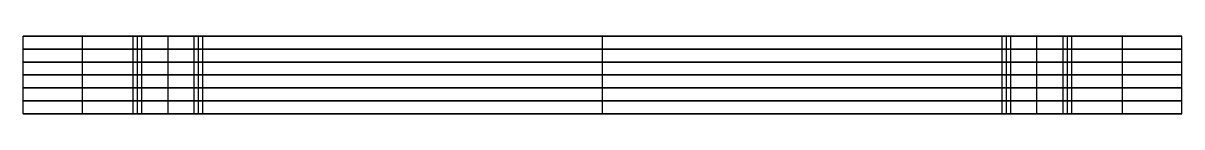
# Model space of a CAD drawing. Header units: millimetres. Extents: x -39624 to -38824, y -52464 to -52410.
import ezdxf

# ---------------------------------------------------------------- set-up
doc = ezdxf.new("R2010")
doc.units = ezdxf.units.MM
doc.layers.add('Lintels', color=7, linetype='Continuous', true_color=0xbf3fff)

# ---------------------------------------------------------------- blocks, each defined once
blk = doc.blocks.new('250_lintel_0_6')
at = {"layer": 'Lintels'}
for p, q in [((-800, 18, 156.26), (0, 18, 156.26)), ((-400, 0, 0), (-400, 18, 0)), ((-400, 0, 312.52), (-400, 18, 312.52)), ((-400, 18, 312.52), (-400, 18, 0)), ((-800, 9, 312.52), (0, 9, 312.52)), ((-118, 9, 0), (-682, 9, 0)), ((-800, 0, 156.26), (0, 0, 156.26)), ((-400, 0, 312.52), (-400, 0, 0))]:
    blk.add_line(p, q, dxfattribs=at)
for points in [[(-800, 0, 0), (-800, 9, 0), (-800, 18, 0)], [(-718, 18), (-759, 18, 0), (-800, 18, 0)], [(-800, 0, 312.52), (-800, 9, 312.52), (-800, 18, 312.52)], [(-800, 18, 0), (-800, 18, 156.26), (-800, 18, 312.52)], [(-800, 18, 312.52), (-400, 18, 312.52), (0, 18, 312.52)], [(-800, 0, 156.26), (-800, 9, 156.26), (-800, 18, 156.26)], [(-759, 0, 0), (-759, 9, 0), (-759, 18, 0)], [(-724, 0, 122.52), (-724, 9, 122.52), (-724, 18, 122.52)], [(-676, 18, 122.52), (-700, 18, 122.52), (-724, 18, 122.52)], [(-724, 0, 110.52), (-724, 9, 110.52), (-724, 18, 110.52)], [(-724, 18, 122.52), (-724, 18, 116.52), (-724, 18, 110.52)], [(-724, 18, 110.52), (-721, 18, 110.52), (-718, 18, 110.52)], [(-724, 0, 116.52), (-724, 9, 116.52), (-724, 18, 116.52)], [(-721, 0, 110.52), (-721, 9, 110.52), (-721, 18, 110.52)], [(-718, 0, 110.52), (-718, 9, 110.52), (-718, 18, 110.52)], [(-718, 0), (-718, 9), (-718, 18)], [(-718, 18, 110.52), (-718, 18, 55.26), (-718, 18)], [(-718, 0, 55.26), (-718, 9, 55.26), (-718, 18, 55.26)], [(-700, 0, 122.52), (-700, 9, 122.52), (-700, 18, 122.52)], [(-682, 0, 0), (-682, 9, 0), (-682, 18, 0)], [(-118, 18), (-400, 18, 0), (-682, 18, 0)], [(-682, 0, 110.52), (-682, 9, 110.52), (-682, 18, 110.52)], [(-682, 18, 0), (-682, 18, 55.26), (-682, 18, 110.52)], [(-682, 18, 110.52), (-679, 18, 110.52), (-676, 18, 110.52)], [(-682, 0, 55.26), (-682, 9, 55.26), (-682, 18, 55.26)], [(-679, 0, 110.52), (-679, 9, 110.52), (-679, 18, 110.52)], [(-676, 0, 110.52), (-676, 9, 110.52), (-676, 18, 110.52)], [(-676, 0, 122.52), (-676, 9, 122.52), (-676, 18, 122.52)], [(-676, 18, 110.52), (-676, 18, 116.52), (-676, 18, 122.52)], [(-676, 0, 116.52), (-676, 9, 116.52), (-676, 18, 116.52)], [(-124, 0, 122.52), (-124, 9, 122.52), (-124, 18, 122.52)], [(-76, 18, 122.52), (-100, 18, 122.52), (-124, 18, 122.52)], [(-124, 0, 110.52), (-124, 9, 110.52), (-124, 18, 110.52)], [(-124, 18, 122.52), (-124, 18, 116.52), (-124, 18, 110.52)], [(-124, 18, 110.52), (-121, 18, 110.52), (-118, 18, 110.52)], [(-124, 0, 116.52), (-124, 9, 116.52), (-124, 18, 116.52)], [(-121, 0, 110.52), (-121, 9, 110.52), (-121, 18, 110.52)], [(-118, 0), (-118, 9), (-118, 18)], [(-118, 0, 110.52), (-118, 9, 110.52), (-118, 18, 110.52)], [(-118, 18, 110.52), (-118, 18, 55.26), (-118, 18)], [(-118, 0, 55.26), (-118, 9, 55.26), (-118, 18, 55.26)], [(-100, 0, 122.52), (-100, 9, 122.52), (-100, 18, 122.52)], [(-82, 0), (-82, 9), (-82, 18)], [(0, 18), (-41, 18), (-82, 18)], [(-82, 0, 110.52), (-82, 9, 110.52), (-82, 18, 110.52)], [(-82, 18), (-82, 18, 55.26), (-82, 18, 110.52)], [(-82, 18, 110.52), (-79, 18, 110.52), (-76, 18, 110.52)], [(-82, 0, 55.26), (-82, 9, 55.26), (-82, 18, 55.26)], [(-79, 0, 110.52), (-79, 9, 110.52), (-79, 18, 110.52)], [(-76, 0, 110.52), (-76, 9, 110.52), (-76, 18, 110.52)], [(-76, 0, 122.52), (-76, 9, 122.52), (-76, 18, 122.52)], [(-76, 18, 110.52), (-76, 18, 116.52), (-76, 18, 122.52)], [(-76, 0, 116.52), (-76, 9, 116.52), (-76, 18, 116.52)], [(-41, 0), (-41, 9), (-41, 18)], [(0, 0, 312.52), (0, 9, 312.52), (0, 18, 312.52)], [(0, 0), (0, 9), (0, 18)], [(0, 18, 312.52), (0, 18, 156.26), (0, 18)], [(0, 0, 156.26), (0, 9, 156.26), (0, 18, 156.26)], [(-718, 9), (-759, 9, 0), (-800, 9, 0)], [(-800, 9, 0), (-800, 9, 156.26), (-800, 9, 312.52)], [(-676, 9, 122.52), (-700, 9, 122.52), (-724, 9, 122.52)], [(-724, 9, 122.52), (-724, 9, 116.52), (-724, 9, 110.52)], [(-724, 9, 110.52), (-721, 9, 110.52), (-718, 9, 110.52)], [(-718, 9, 110.52), (-718, 9, 55.26), (-718, 9)], [(-682, 9, 0), (-682, 9, 55.26), (-682, 9, 110.52)], [(-682, 9, 110.52), (-679, 9, 110.52), (-676, 9, 110.52)], [(-676, 9, 110.52), (-676, 9, 116.52), (-676, 9, 122.52)], [(-76, 9, 122.52), (-100, 9, 122.52), (-124, 9, 122.52)], [(-124, 9, 122.52), (-124, 9, 116.52), (-124, 9, 110.52)], [(-124, 9, 110.52), (-121, 9, 110.52), (-118, 9, 110.52)], [(-118, 9, 110.52), (-118, 9, 55.26), (-118, 9)], [(0, 9), (-41, 9), (-82, 9)], [(-82, 9), (-82, 9, 55.26), (-82, 9, 110.52)], [(-82, 9, 110.52), (-79, 9, 110.52), (-76, 9, 110.52)], [(-76, 9, 110.52), (-76, 9, 116.52), (-76, 9, 122.52)], [(0, 9, 312.52), (0, 9, 156.26), (0, 9)], [(-718, 0), (-759, 0, 0), (-800, 0, 0)], [(-800, 0, 0), (-800, 0, 156.26), (-800, 0, 312.52)], [(-800, 0, 312.52), (-400, 0, 312.52), (0, 0, 312.52)], [(-676, 0, 122.52), (-700, 0, 122.52), (-724, 0, 122.52)], [(-724, 0, 122.52), (-724, 0, 116.52), (-724, 0, 110.52)], [(-724, 0, 110.52), (-721, 0, 110.52), (-718, 0, 110.52)], [(-718, 0, 110.52), (-718, 0, 55.26), (-718, 0)], [(-118, 0), (-400, 0, 0), (-682, 0, 0)], [(-682, 0, 0), (-682, 0, 55.26), (-682, 0, 110.52)], [(-682, 0, 110.52), (-679, 0, 110.52), (-676, 0, 110.52)], [(-676, 0, 110.52), (-676, 0, 116.52), (-676, 0, 122.52)], [(-76, 0, 122.52), (-100, 0, 122.52), (-124, 0, 122.52)], [(-124, 0, 122.52), (-124, 0, 116.52), (-124, 0, 110.52)], [(-124, 0, 110.52), (-121, 0, 110.52), (-118, 0, 110.52)], [(-118, 0, 110.52), (-118, 0, 55.26), (-118, 0)], [(0, 0), (-41, 0), (-82, 0)], [(-82, 0), (-82, 0, 55.26), (-82, 0, 110.52)], [(-82, 0, 110.52), (-79, 0, 110.52), (-76, 0, 110.52)], [(-76, 0, 110.52), (-76, 0, 116.52), (-76, 0, 122.52)], [(0, 0, 312.52), (0, 0, 156.26), (0, 0)]]:
    blk.add_open_spline(points, degree=2, dxfattribs=at)
blk = doc.blocks.new('SKYLARK250_LINTEL-XS')
at = {"layer": 'Lintels'}
for p in [(0, 36), (0, 18), (0, 0)]:
    blk.add_blockref('250_lintel_0_6', p, dxfattribs=at)

msp = doc.modelspace()

# ---------------------------------------------------------------- block references
at = {"layer": 'Lintels'}
msp.add_blockref('SKYLARK250_LINTEL-XS', (-38823.92, -52464.13), dxfattribs=at)

doc.saveas('drawing.dxf')
